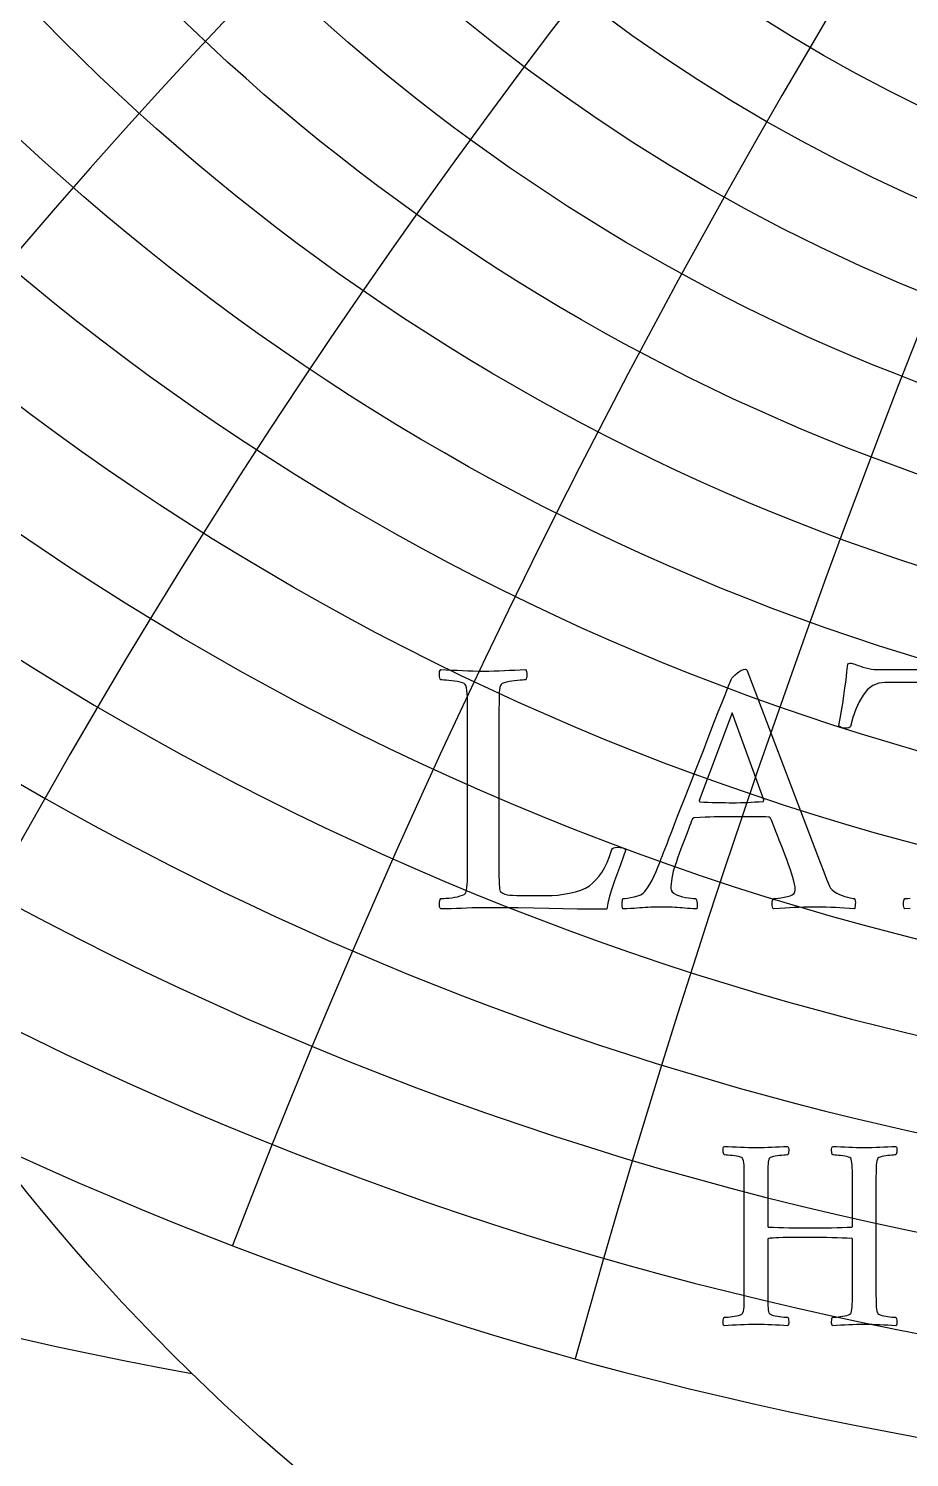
# Model space of a CAD drawing. Header units: millimetres. Extents: x -96 to 96, y -96 to 98.
# Drawn here: x -31.54 to -13.74, y -30.71 to -1.84 of the extents above; entities that cross this region are included whole.
import ezdxf

# ---------------------------------------------------------------- set-up
doc = ezdxf.new("R2010")
doc.units = ezdxf.units.MM
for name, color, linetype in [('ENGRAVE', 7, 'Continuous'), ('ENGRAVE_FINE', 8, 'Continuous'), ('TEXT', 5, 'Continuous')]:
    doc.layers.add(name, color=color, linetype=linetype)

msp = doc.modelspace()

# ---------------------------------------------------------------- linework, layer by layer
at = {"layer": 'ENGRAVE'}
for centre, radius in [((0, 0), 94.5), ((0, 34.0498), 55.9551), ((0, 27.7763), 40.9248), ((0, 0), 61.8587), ((0, 23.982), 28.8504), ((0, 0), 40.492)]:
    msp.add_circle(centre, radius, dxfattribs=at)
for centre, radius, start, end in [((0, 44.943), 76.4616, 171.093987, 8.906013), ((-13.6593, 50.9771), 81.3126, 198.1173, 259.6686), ((-32.4095, 56.1348), 89.5991, 226.501403, 275.742444)]:
    msp.add_arc(centre, radius, start, end, dxfattribs=at)
at = {"layer": 'ENGRAVE_FINE'}
for centre, radius in [((0, 32.521), 52.6202), ((0, 31.1462), 49.4696), ((0, 29.9071), 46.4821), ((0, 28.7881), 43.6391), ((0, 26.8603), 38.3251), ((0, 26.0306), 35.8281), ((0, 25.2789), 33.4228), ((0, 24.5981), 31.0997), ((0, 23.4252), 26.667)]:
    msp.add_circle(centre, radius, dxfattribs=at)
for centre, radius, start, end in [((0, 35.7544), 59.4997, 104.901129, 75.098871), ((-596.8474, -85.1412), 606.0548, 5.1048486, 17.0800138), ((-596.8474, -85.1412), 606.0548, 5.1048486, 17.0800138), ((-289.1454, -85.1412), 307.7021, 10.267692, 34.218624), ((-289.1454, -85.1412), 307.7021, 10.267692, 34.218624), ((0, 37.6608), 63.2835, 132.62778, 47.37222), ((-182.2816, -85.1412), 210.4806, 15.548702, 51.45419), ((-182.2816, -85.1412), 210.4806, 15.548702, 51.45419), ((182.2816, -85.1412), 210.4806, 128.54581, 164.451298), ((182.2816, -85.1412), 210.4806, 128.54581, 164.451298), ((0, 39.8006), 67.3418, 148.369607, 31.630393), ((-125.4205, -85.1412), 163.7248, 21.012524, 68.778271), ((-125.4205, -85.1412), 163.7248, 21.012524, 68.778271), ((125.4205, -85.1412), 163.7248, 111.221729, 158.987476), ((125.4205, -85.1412), 163.7248, 111.221729, 158.987476), ((0, 42.2122), 71.7173, 160.6615, 19.3385), ((-88.3071, -85.1412), 137.3815, 26.730809, 84.928272), ((-88.3071, -85.1412), 137.3815, 26.730809, 84.928272), ((88.3071, -85.1412), 137.3815, 95.071728, 153.269191), ((88.3071, -85.1412), 137.3815, 95.071728, 153.269191), ((-60.7605, -85.1412), 121.521, 32.785093, 97.141651), ((-60.7605, -85.1412), 121.521, 32.785093, 97.141651), ((60.7605, -85.1412), 121.521, 82.858349, 147.214907), ((60.7605, -85.1412), 121.521, 82.858349, 147.214907), ((-38.3043, -85.1412), 111.9944, 39.270113, 107.914903), ((-38.3043, -85.1412), 111.9944, 39.270113, 107.914903), ((38.3043, -85.1412), 111.9944, 72.085097, 140.729887), ((38.3043, -85.1412), 111.9944, 72.085097, 140.729887), ((-18.5567, -85.1412), 106.8638, 46.297545, 117.465342), ((-18.5567, -85.1412), 106.8638, 46.297545, 117.465342), ((18.5567, -85.1412), 106.8638, 62.534658, 133.702455), ((18.5567, -85.1412), 106.8638, 62.534658, 133.702455), ((0, 72.7193), 117.6622, 216.596965, 323.403035)]:
    msp.add_arc(centre, radius, start, end, dxfattribs=at)
at = {"layer": 'TEXT'}
for points in [[(-13.2937, -15.0545), (-14.2326, -15.0545), (-14.3639, -15.0703), (-14.4822, -15.1178), (-14.5875, -15.197), (-14.6797, -15.3078), (-14.7598, -15.4424), (-14.8287, -15.5929), (-14.8865, -15.7591), (-14.933, -15.9412), (-14.9479, -15.9575), (-14.9703, -15.9692), (-15.0001, -15.9762), (-15.0374, -15.9785), (-15.0623, -15.9803), (-15.0849, -15.9785), (-15.1051, -15.9729), (-15.123, -15.9636), (-15.1387, -15.9529), (-15.1519, -15.9431), (-15.1629, -15.9342), (-15.1715, -15.9263), (-15.1426, -15.7796), (-15.1156, -15.6301), (-15.0904, -15.4778), (-15.0672, -15.3227), (-15.0453, -15.1649), (-15.0243, -15.0042), (-15.0043, -14.8407), (-14.9852, -14.6745), (-14.9656, -14.6686), (-14.9442, -14.6661), (-14.9209, -14.6668), (-14.8958, -14.6707), (-14.8711, -14.6766), (-14.8492, -14.6828), (-14.8301, -14.6896), (-14.8138, -14.6968), (-14.7768, -14.7119), (-14.7328, -14.7275), (-14.6818, -14.7436), (-14.6238, -14.7601), (-14.5644, -14.7748), (-14.5092, -14.7853), (-14.4582, -14.7916), (-14.4114, -14.7937), (-11.5649, -14.7937)], [(-13.7263, -19.6226), (-13.8376, -19.6298), (-13.8505, -19.6121), (-13.8591, -19.5888), (-13.8635, -19.5599), (-13.8637, -19.5255), (-13.8607, -19.491), (-13.8553, -19.4621), (-13.8477, -19.4388), (-13.8376, -19.4211), (-13.8106, -19.4204), (-13.7743, -19.4183), (-13.7287, -19.4148)]]:
    msp.add_lwpolyline(points, dxfattribs=at)
for points in [[(-22.0344, -18.7654), (-22.0344, -18.7738), (-22.0344, -18.784), (-22.0344, -18.7961), (-22.0344, -18.8101), (-22.0344, -18.8462), (-22.0344, -18.8874), (-22.0344, -18.9337), (-22.0344, -18.9852), (-22.034, -19.0381), (-22.0326, -19.0886), (-22.0302, -19.1368), (-22.027, -19.1827), (-22.0223, -19.2227), (-22.0158, -19.2535), (-22.0074, -19.2749), (-21.9972, -19.287), (-21.9578, -19.3105), (-21.9143, -19.3289), (-21.8665, -19.3422), (-21.8146, -19.3503), (-21.7529, -19.3552), (-21.6758, -19.3587), (-21.5834, -19.3608), (-21.4755, -19.3615), (-21.0657, -19.3615), (-20.9588, -19.3585), (-20.8468, -19.3494), (-20.7297, -19.3343), (-20.6074, -19.3131), (-20.4889, -19.2854), (-20.383, -19.2507), (-20.2896, -19.209), (-20.2088, -19.1603), (-20.1429, -19.1072), (-20.0793, -19.0448), (-20.0181, -18.9731), (-19.9591, -18.8921), (-19.903, -18.7989), (-19.8502, -18.6909), (-19.8006, -18.5679), (-19.7542, -18.4301), (-19.7421, -18.4105), (-19.7207, -18.3965), (-19.69, -18.3882), (-19.6499, -18.3854), (-19.5884, -18.3882), (-19.5381, -18.3965), (-19.499, -18.4105), (-19.4711, -18.4301), (-19.5244, -18.5814), (-19.58, -18.7374), (-19.638, -18.8981), (-19.6983, -19.0635), (-19.7545, -19.2251), (-19.7999, -19.3746), (-19.8346, -19.5119), (-19.8585, -19.6372), (-20.1524, -19.6363), (-20.4454, -19.6335), (-20.7374, -19.6288), (-21.0285, -19.6223), (-21.3284, -19.6158), (-21.6469, -19.6111), (-21.9841, -19.6084), (-22.3399, -19.6074), (-22.4634, -19.6081), (-22.5802, -19.6102), (-22.6906, -19.6137), (-22.7945, -19.6186), (-22.896, -19.6235), (-22.9994, -19.627), (-23.1047, -19.6291), (-23.2118, -19.6298), (-23.2246, -19.6121), (-23.2332, -19.5888), (-23.2376, -19.5599), (-23.2379, -19.5255), (-23.2348, -19.491), (-23.2295, -19.4621), (-23.2218, -19.4388), (-23.2118, -19.4211), (-23.1848, -19.4204), (-23.1484, -19.4183), (-23.1028, -19.4148), (-23.0478, -19.41), (-22.9889, -19.4032), (-22.9314, -19.3941), (-22.8753, -19.3827), (-22.8206, -19.369), (-22.7728, -19.3536), (-22.7377, -19.3373), (-22.7151, -19.3201), (-22.7051, -19.3019), (-22.6918, -19.2539), (-22.6818, -19.1994), (-22.675, -19.1384), (-22.6715, -19.0709), (-22.6699, -18.9987), (-22.6687, -18.9237), (-22.668, -18.846), (-22.6678, -18.7654), (-22.6678, -15.6581), (-22.668, -15.5773), (-22.6687, -15.4988), (-22.6699, -15.4226), (-22.6715, -15.3488), (-22.675, -15.2797), (-22.6818, -15.2175), (-22.6918, -15.1623), (-22.7051, -15.1141), (-22.7151, -15.0931), (-22.7377, -15.075), (-22.7728, -15.0596), (-22.8206, -15.047), (-22.8753, -15.0366), (-22.9314, -15.0275), (-22.9889, -15.0198), (-23.0478, -15.0135), (-23.1028, -15.0086), (-23.1484, -15.0051), (-23.1848, -15.003), (-23.2118, -15.0023), (-23.2218, -14.9846), (-23.2295, -14.9613), (-23.2348, -14.9325), (-23.2379, -14.898), (-23.2376, -14.8635), (-23.2332, -14.8347), (-23.2246, -14.8114), (-23.2118, -14.7937), (-23.1005, -14.7976), (-22.9901, -14.8021), (-22.8806, -14.807), (-22.7721, -14.8123), (-22.6645, -14.8172), (-22.5579, -14.8207), (-22.4522, -14.8228), (-22.3474, -14.8235), (-22.24, -14.8228), (-22.1341, -14.8207), (-22.0295, -14.8172), (-21.9264, -14.8123), (-21.8227, -14.807), (-21.7168, -14.8021), (-21.6085, -14.7976), (-21.4979, -14.7937), (-21.4851, -14.8114), (-21.4765, -14.8347), (-21.4721, -14.8635), (-21.4718, -14.898), (-21.4748, -14.9325), (-21.4802, -14.9613), (-21.4879, -14.9846), (-21.4979, -15.0023), (-21.5249, -15.003), (-21.5612, -15.0051), (-21.6069, -15.0086), (-21.6618, -15.0135), (-21.7205, -15.0198), (-21.7773, -15.0275), (-21.8323, -15.0366), (-21.8854, -15.047), (-21.932, -15.0596), (-21.9674, -15.075), (-21.9916, -15.0931), (-22.0046, -15.1141), (-22.0146, -15.1542), (-22.0223, -15.1998), (-22.0277, -15.251), (-22.0307, -15.3078), (-22.0323, -15.3689), (-22.0335, -15.4327), (-22.0342, -15.4993), (-22.0344, -15.5686), (-22.0344, -15.5798), (-22.0344, -15.591), (-22.0344, -15.6022), (-22.0344, -15.6134), (-22.0344, -15.6245), (-22.0344, -15.6357), (-22.0344, -15.6469), (-22.0344, -15.6581)], [(-18.7483, -18.594), (-18.7438, -18.5826), (-18.7306, -18.5484), (-18.7084, -18.4913), (-18.6775, -18.4114), (-18.639, -18.312), (-18.5946, -18.1963), (-18.544, -18.0642), (-18.4875, -17.9159), (-18.4257, -17.755), (-18.3598, -17.5852), (-18.2898, -17.4066), (-18.2155, -17.2192), (-18.1389, -17.0259), (-18.0618, -16.8298), (-17.9842, -16.631), (-17.9062, -16.4293), (-17.8287, -16.2283), (-17.7525, -16.0316), (-17.6778, -15.839), (-17.6044, -15.6506), (-17.5339, -15.4699), (-17.4675, -15.3004), (-17.4053, -15.142), (-17.3474, -14.9949), (-17.328, -14.9641), (-17.2999, -14.9315), (-17.2628, -14.8971), (-17.217, -14.8607), (-17.1697, -14.8281), (-17.1285, -14.8049), (-17.0933, -14.7909), (-17.0642, -14.7862), (-17.0574, -14.7865), (-17.0521, -14.7872), (-17.0481, -14.7883), (-17.0456, -14.79), (-17.043, -14.7921), (-17.039, -14.7946), (-17.0337, -14.7976), (-17.0269, -14.8011), (-15.5441, -18.6909), (-15.4709, -18.8828), (-15.4155, -19.0262), (-15.3778, -19.1212), (-15.3578, -19.1678), (-15.3347, -19.2074), (-15.3028, -19.2442), (-15.2621, -19.2782), (-15.2125, -19.3094), (-15.1584, -19.3371), (-15.1044, -19.3606), (-15.0504, -19.3799), (-14.9964, -19.3951), (-14.9472, -19.4065), (-14.9079, -19.4146), (-14.8783, -19.4195), (-14.8585, -19.4211), (-14.8459, -19.4423), (-14.838, -19.4686), (-14.8348, -19.5001), (-14.8362, -19.5366), (-14.8399, -19.5718), (-14.8436, -19.599), (-14.8473, -19.6184), (-14.8511, -19.6298), (-14.9563, -19.6226), (-15.056, -19.6158), (-15.1501, -19.6095), (-15.2385, -19.6037), (-15.3284, -19.5988), (-15.4267, -19.5953), (-15.5334, -19.5932), (-15.6484, -19.5925), (-15.7697, -19.5932), (-15.8803, -19.5953), (-15.9802, -19.5988), (-16.0694, -19.6037), (-16.1586, -19.6095), (-16.2585, -19.6158), (-16.3691, -19.6226), (-16.4904, -19.6298), (-16.5032, -19.6121), (-16.5118, -19.5888), (-16.5163, -19.5599), (-16.5165, -19.5255), (-16.513, -19.491), (-16.5063, -19.4621), (-16.4962, -19.4388), (-16.483, -19.4211), (-16.4448, -19.4195), (-16.3973, -19.4146), (-16.3405, -19.4065), (-16.2743, -19.3951), (-16.2091, -19.3808), (-16.1551, -19.3643), (-16.1123, -19.3455), (-16.0806, -19.3243), (-16.0675, -19.3066), (-16.0582, -19.2833), (-16.0526, -19.2544), (-16.0508, -19.2199), (-16.0538, -19.1806), (-16.0629, -19.1296), (-16.078, -19.0669), (-16.0992, -18.9927), (-16.1251, -18.91), (-16.1542, -18.8222), (-16.1865, -18.7293), (-16.2222, -18.6313), (-16.2594, -18.5314), (-16.2967, -18.4329), (-16.3339, -18.3358), (-16.3712, -18.2401), (-16.4068, -18.1492), (-16.4392, -18.0668), (-16.4683, -17.9928), (-16.4941, -17.9271), (-16.5153, -17.8733), (-16.5305, -17.8349), (-16.5396, -17.8118), (-16.5426, -17.8041), (-16.5435, -17.8032), (-16.5463, -17.8004), (-16.551, -17.7957), (-16.5575, -17.7892), (-16.5649, -17.7827), (-16.5724, -17.7781), (-16.5798, -17.7753), (-16.5873, -17.7743), (-16.6464, -17.7711), (-16.7121, -17.7687), (-16.7843, -17.7673), (-16.863, -17.7669), (-16.9436, -17.7669), (-17.0213, -17.7669), (-17.0963, -17.7669), (-17.1685, -17.7669), (-17.1871, -17.7669), (-17.2058, -17.7669), (-17.2244, -17.7669), (-17.243, -17.7669), (-17.2612, -17.7669), (-17.2784, -17.7669), (-17.2947, -17.7669), (-17.3101, -17.7669), (-17.4177, -17.7671), (-17.5169, -17.7678), (-17.6077, -17.769), (-17.6901, -17.7706), (-17.774, -17.7732), (-17.869, -17.7771), (-17.9752, -17.7825), (-18.0925, -17.7892), (-18.0967, -17.7899), (-18.1018, -17.792), (-18.1079, -17.7955), (-18.1149, -17.8004), (-18.1214, -17.8053), (-18.126, -17.8088), (-18.1288, -17.8109), (-18.1298, -17.8116), (-18.1333, -17.8209), (-18.1437, -17.8488), (-18.1612, -17.8954), (-18.1857, -17.9606), (-18.215, -18.0386), (-18.2471, -18.1236), (-18.2821, -18.2156), (-18.3198, -18.3146), (-18.3577, -18.4154), (-18.3934, -18.513), (-18.4267, -18.6073), (-18.4576, -18.6983), (-18.4882, -18.7877), (-18.5126, -18.8697), (-18.531, -18.9442), (-18.5433, -19.0113), (-18.5515, -19.0714), (-18.5573, -19.1249), (-18.5608, -19.172), (-18.562, -19.2125), (-18.5547, -19.2514), (-18.5331, -19.2861), (-18.497, -19.3166), (-18.4465, -19.3429), (-18.3883, -19.365), (-18.3291, -19.3829), (-18.269, -19.3967), (-18.208, -19.4062), (-18.1524, -19.4127), (-18.1084, -19.4174), (-18.076, -19.4202), (-18.0553, -19.4211), (-18.0483, -19.4325), (-18.0422, -19.4519), (-18.0371, -19.4791), (-18.0329, -19.5143), (-18.0306, -19.5508), (-18.031, -19.5823), (-18.0343, -19.6086), (-18.0404, -19.6298), (-18.1086, -19.6261), (-18.1717, -19.6223), (-18.2297, -19.6186), (-18.2825, -19.6149), (-18.3328, -19.6111), (-18.3831, -19.6074), (-18.4334, -19.6037), (-18.4837, -19.6), (-18.538, -19.5967), (-18.6002, -19.5944), (-18.6702, -19.593), (-18.7483, -19.5925), (-18.827, -19.593), (-18.8992, -19.5944), (-18.9648, -19.5967), (-19.024, -19.6), (-19.0799, -19.6037), (-19.1357, -19.6074), (-19.1916, -19.6111), (-19.2475, -19.6149), (-19.3071, -19.6186), (-19.3742, -19.6223), (-19.4487, -19.6261), (-19.5307, -19.6298), (-19.5372, -19.6184), (-19.5419, -19.599), (-19.5446, -19.5718), (-19.5456, -19.5366), (-19.5446, -19.5001), (-19.5419, -19.4686), (-19.5372, -19.4423), (-19.5307, -19.4211), (-19.4913, -19.419), (-19.4403, -19.4127), (-19.3777, -19.4023), (-19.3034, -19.3876), (-19.2301, -19.3683), (-19.1702, -19.3438), (-19.1239, -19.3142), (-19.091, -19.2796), (-19.0372, -19.2067), (-18.9876, -19.1296), (-18.9422, -19.0483), (-18.901, -18.9629), (-18.8621, -18.8741), (-18.8237, -18.7831), (-18.7857, -18.6897), (-18.7483, -18.594)], [(-17.325, -15.6655), (-17.9882, -17.439), (-17.988, -17.4399), (-17.9873, -17.4427), (-17.9861, -17.4474), (-17.9845, -17.4539), (-17.9824, -17.4604), (-17.9798, -17.4651), (-17.9768, -17.4679), (-17.9733, -17.4688), (-17.899, -17.4723), (-17.8177, -17.4753), (-17.7295, -17.4779), (-17.6342, -17.48), (-17.5404, -17.4816), (-17.4563, -17.4828), (-17.3821, -17.4835), (-17.3175, -17.4837), (-17.234, -17.4832), (-17.1545, -17.4818), (-17.0793, -17.4795), (-17.0083, -17.4763), (-16.9377, -17.4725), (-16.8639, -17.4688), (-16.7869, -17.4651), (-16.7065, -17.4614), (-16.6998, -17.4602), (-16.6944, -17.4567), (-16.6904, -17.4509), (-16.6879, -17.4427), (-16.6863, -17.4346), (-16.6851, -17.4288), (-16.6844, -17.4253), (-16.6842, -17.4241)], [(-16.8388, -24.451), (-16.7583, -24.4504), (-16.6788, -24.4489), (-16.6004, -24.4463), (-16.523, -24.4426), (-16.4453, -24.4386), (-16.3658, -24.4349), (-16.2846, -24.4316), (-16.2017, -24.4286), (-16.1921, -24.4424), (-16.1856, -24.4614), (-16.1823, -24.4857), (-16.1821, -24.5152), (-16.1844, -24.5448), (-16.1884, -24.569), (-16.1942, -24.5881), (-16.2017, -24.6019), (-16.2219, -24.6024), (-16.2492, -24.604), (-16.2834, -24.6066), (-16.3246, -24.6102), (-16.3686, -24.615), (-16.4112, -24.6207), (-16.4525, -24.6275), (-16.4923, -24.6354), (-16.5272, -24.6448), (-16.5538, -24.6564), (-16.5719, -24.67), (-16.5817, -24.6857), (-16.5892, -24.7157), (-16.595, -24.75), (-16.599, -24.7884), (-16.6013, -24.831), (-16.6025, -24.8768), (-16.6034, -24.9246), (-16.6039, -24.9746), (-16.6041, -25.0266), (-16.6041, -25.035), (-16.6041, -25.0434), (-16.6041, -25.0518), (-16.6041, -25.0601), (-16.6041, -25.0685), (-16.6041, -25.0769), (-16.6041, -25.0853), (-16.6041, -25.0937), (-16.6041, -26.0493), (-16.6037, -26.052), (-16.6027, -26.0542), (-16.6009, -26.0562), (-16.5985, -26.0577), (-16.596, -26.0589), (-16.5943, -26.0598), (-16.5932, -26.0603), (-16.5929, -26.0605), (-16.4916, -26.0633), (-16.3889, -26.0661), (-16.2848, -26.0689), (-16.1793, -26.0717), (-16.0721, -26.0741), (-15.9628, -26.0759), (-15.8513, -26.0769), (-15.7378, -26.0773), (-15.6381, -26.0769), (-15.5345, -26.0759), (-15.4271, -26.0741), (-15.3159, -26.0717), (-15.2053, -26.0689), (-15.1, -26.0661), (-14.9999, -26.0633), (-14.9051, -26.0605), (-14.9047, -26.0602), (-14.9037, -26.0591), (-14.9019, -26.0574), (-14.8995, -26.0549), (-14.8971, -26.0521), (-14.8953, -26.0493), (-14.8943, -26.0465), (-14.8939, -26.0438), (-14.8939, -25.0937), (-14.8941, -25.0331), (-14.8946, -24.9742), (-14.8955, -24.9171), (-14.8967, -24.8617), (-14.8993, -24.8099), (-14.9044, -24.7632), (-14.9119, -24.7218), (-14.9219, -24.6857), (-14.9294, -24.67), (-14.9463, -24.6564), (-14.9727, -24.6448), (-15.0085, -24.6354), (-15.0493, -24.6275), (-15.0909, -24.6207), (-15.1332, -24.615), (-15.1761, -24.6102), (-15.2161, -24.6066), (-15.2495, -24.604), (-15.2762, -24.6024), (-15.2963, -24.6019), (-15.3038, -24.5881), (-15.3096, -24.569), (-15.3136, -24.5448), (-15.3159, -24.5152), (-15.3157, -24.4857), (-15.3124, -24.4614), (-15.3059, -24.4424), (-15.2963, -24.4286), (-15.213, -24.4316), (-15.1307, -24.4349), (-15.0495, -24.4386), (-14.9694, -24.4426), (-14.8899, -24.4463), (-14.8108, -24.4489), (-14.732, -24.4504), (-14.6536, -24.451), (-14.5731, -24.4504), (-14.4936, -24.4489), (-14.4152, -24.4463), (-14.3378, -24.4426), (-14.2601, -24.4386), (-14.1807, -24.4349), (-14.0994, -24.4316), (-14.0165, -24.4286), (-14.0069, -24.4424), (-14.0004, -24.4614), (-13.9971, -24.4857), (-13.9969, -24.5152), (-13.9992, -24.5448), (-14.0032, -24.569), (-14.009, -24.5881), (-14.0165, -24.6019), (-14.0366, -24.6024), (-14.0633, -24.604), (-14.0966, -24.6066), (-14.1366, -24.6102), (-14.1794, -24.615), (-14.2212, -24.6207), (-14.2619, -24.6275), (-14.3015, -24.6354), (-14.3364, -24.6448), (-14.363, -24.6564), (-14.3811, -24.67), (-14.3909, -24.6857), (-14.4009, -24.7218), (-14.4084, -24.7632), (-14.4135, -24.8099), (-14.4161, -24.8617), (-14.4173, -24.9171), (-14.4182, -24.9742), (-14.4187, -25.0331), (-14.4189, -25.0937), (-14.4189, -27.3906), (-14.4187, -27.4511), (-14.4182, -27.5094), (-14.4173, -27.5656), (-14.4161, -27.6198), (-14.4135, -27.6704), (-14.4084, -27.7162), (-14.4009, -27.757), (-14.3909, -27.793), (-14.3811, -27.8066), (-14.363, -27.8196), (-14.3364, -27.8318), (-14.3015, -27.8433), (-14.2619, -27.8536), (-14.2212, -27.8622), (-14.1794, -27.869), (-14.1366, -27.8741), (-14.0966, -27.8777), (-14.0633, -27.8803), (-14.0366, -27.8819), (-14.0165, -27.8824), (-14.009, -27.8962), (-14.0032, -27.9153), (-13.9992, -27.9395), (-13.9969, -27.9691), (-13.9971, -27.9986), (-14.0004, -28.0229), (-14.0069, -28.0419), (-14.0165, -28.0557), (-14.0994, -28.0503), (-14.1807, -28.0452), (-14.2601, -28.0405), (-14.3378, -28.0361), (-14.4152, -28.0325), (-14.4936, -28.0298), (-14.5731, -28.0283), (-14.6536, -28.0277), (-14.732, -28.0283), (-14.8108, -28.0298), (-14.8899, -28.0325), (-14.9694, -28.0361), (-15.0495, -28.0405), (-15.1307, -28.0452), (-15.213, -28.0503), (-15.2963, -28.0557), (-15.3059, -28.0419), (-15.3124, -28.0229), (-15.3157, -27.9986), (-15.3159, -27.9691), (-15.3136, -27.9395), (-15.3096, -27.9153), (-15.3038, -27.8962), (-15.2963, -27.8824), (-15.2762, -27.8819), (-15.2495, -27.8803), (-15.2161, -27.8777), (-15.1761, -27.8741), (-15.1332, -27.869), (-15.0909, -27.8622), (-15.0493, -27.8536), (-15.0085, -27.8433), (-14.9727, -27.8318), (-14.9463, -27.8196), (-14.9294, -27.8066), (-14.9219, -27.793), (-14.9119, -27.757), (-14.9044, -27.7162), (-14.8993, -27.6704), (-14.8967, -27.6198), (-14.8955, -27.5656), (-14.8946, -27.5094), (-14.8941, -27.4511), (-14.8939, -27.3906), (-14.8939, -26.3064), (-14.8943, -26.3014), (-14.8953, -26.2973), (-14.8971, -26.2944), (-14.8995, -26.2925), (-14.9019, -26.2912), (-14.9037, -26.2904), (-14.9047, -26.2898), (-14.9051, -26.2897), (-15.0017, -26.2867), (-15.1014, -26.2834), (-15.2043, -26.2797), (-15.3103, -26.2757), (-15.4177, -26.272), (-15.5247, -26.2694), (-15.6314, -26.2678), (-15.7378, -26.2673), (-15.9152, -26.2677), (-16.0675, -26.2687), (-16.1947, -26.2704), (-16.2967, -26.2729), (-16.3784, -26.2757), (-16.4448, -26.2785), (-16.4958, -26.2813), (-16.5314, -26.2841), (-16.5566, -26.2869), (-16.5761, -26.2897), (-16.5901, -26.2925), (-16.5985, -26.2952), (-16.6009, -26.2979), (-16.6027, -26.3001), (-16.6037, -26.3021), (-16.6041, -26.3036), (-16.6041, -26.3049), (-16.6041, -26.3057), (-16.6041, -26.3062), (-16.6041, -26.3064), (-16.6041, -27.3906), (-16.6041, -27.399), (-16.6041, -27.4074), (-16.6041, -27.4158), (-16.6041, -27.4242), (-16.6041, -27.4325), (-16.6041, -27.4409), (-16.6041, -27.4493), (-16.6041, -27.4577), (-16.6039, -27.5096), (-16.6034, -27.559), (-16.6025, -27.606), (-16.6013, -27.6505), (-16.599, -27.6919), (-16.595, -27.7294), (-16.5892, -27.7632), (-16.5817, -27.793), (-16.5719, -27.8066), (-16.5538, -27.8196), (-16.5272, -27.8318), (-16.4923, -27.8433), (-16.4525, -27.8536), (-16.4112, -27.8622), (-16.3686, -27.869), (-16.3246, -27.8741), (-16.2834, -27.8777), (-16.2492, -27.8803), (-16.2219, -27.8819), (-16.2017, -27.8824), (-16.1942, -27.8962), (-16.1884, -27.9153), (-16.1844, -27.9395), (-16.1821, -27.9691), (-16.1823, -27.9986), (-16.1856, -28.0229), (-16.1921, -28.0419), (-16.2017, -28.0557), (-16.2846, -28.0503), (-16.3658, -28.0452), (-16.4453, -28.0405), (-16.523, -28.0361), (-16.6004, -28.0325), (-16.6788, -28.0298), (-16.7583, -28.0283), (-16.8388, -28.0277), (-16.9174, -28.0283), (-16.9967, -28.0298), (-17.0767, -28.0325), (-17.1573, -28.0361), (-17.2387, -28.0405), (-17.3208, -28.0452), (-17.4036, -28.0503), (-17.4871, -28.0557), (-17.4967, -28.0419), (-17.5031, -28.0229), (-17.5065, -27.9986), (-17.5066, -27.9691), (-17.5044, -27.9395), (-17.5003, -27.9153), (-17.4946, -27.8962), (-17.4871, -27.8824), (-17.4668, -27.8819), (-17.4396, -27.8803), (-17.4053, -27.8777), (-17.3641, -27.8741), (-17.3199, -27.869), (-17.2768, -27.8622), (-17.2347, -27.8536), (-17.1937, -27.8433), (-17.1579, -27.8318), (-17.1315, -27.8196), (-17.1146, -27.8066), (-17.107, -27.793), (-17.0971, -27.757), (-17.0896, -27.7162), (-17.0845, -27.6704), (-17.0819, -27.6198), (-17.0807, -27.5656), (-17.0798, -27.5094), (-17.0793, -27.4511), (-17.0791, -27.3906), (-17.0791, -25.0937), (-17.0793, -25.0331), (-17.0798, -24.9742), (-17.0807, -24.9171), (-17.0819, -24.8617), (-17.0845, -24.8099), (-17.0896, -24.7632), (-17.0971, -24.7218), (-17.107, -24.6857), (-17.1146, -24.67), (-17.1315, -24.6564), (-17.1579, -24.6448), (-17.1937, -24.6354), (-17.2347, -24.6275), (-17.2768, -24.6207), (-17.3199, -24.615), (-17.3641, -24.6102), (-17.4053, -24.6066), (-17.4396, -24.604), (-17.4668, -24.6024), (-17.4871, -24.6019), (-17.4946, -24.5881), (-17.5003, -24.569), (-17.5044, -24.5448), (-17.5066, -24.5152), (-17.5065, -24.4857), (-17.5031, -24.4614), (-17.4967, -24.4424), (-17.4871, -24.4286), (-17.4036, -24.4316), (-17.3208, -24.4349), (-17.2387, -24.4386), (-17.1573, -24.4426), (-17.0767, -24.4463), (-16.9967, -24.4489), (-16.9174, -24.4504), (-16.8388, -24.451)]]:
    msp.add_lwpolyline(points, close=True, dxfattribs=at)

doc.saveas('drawing.dxf')
